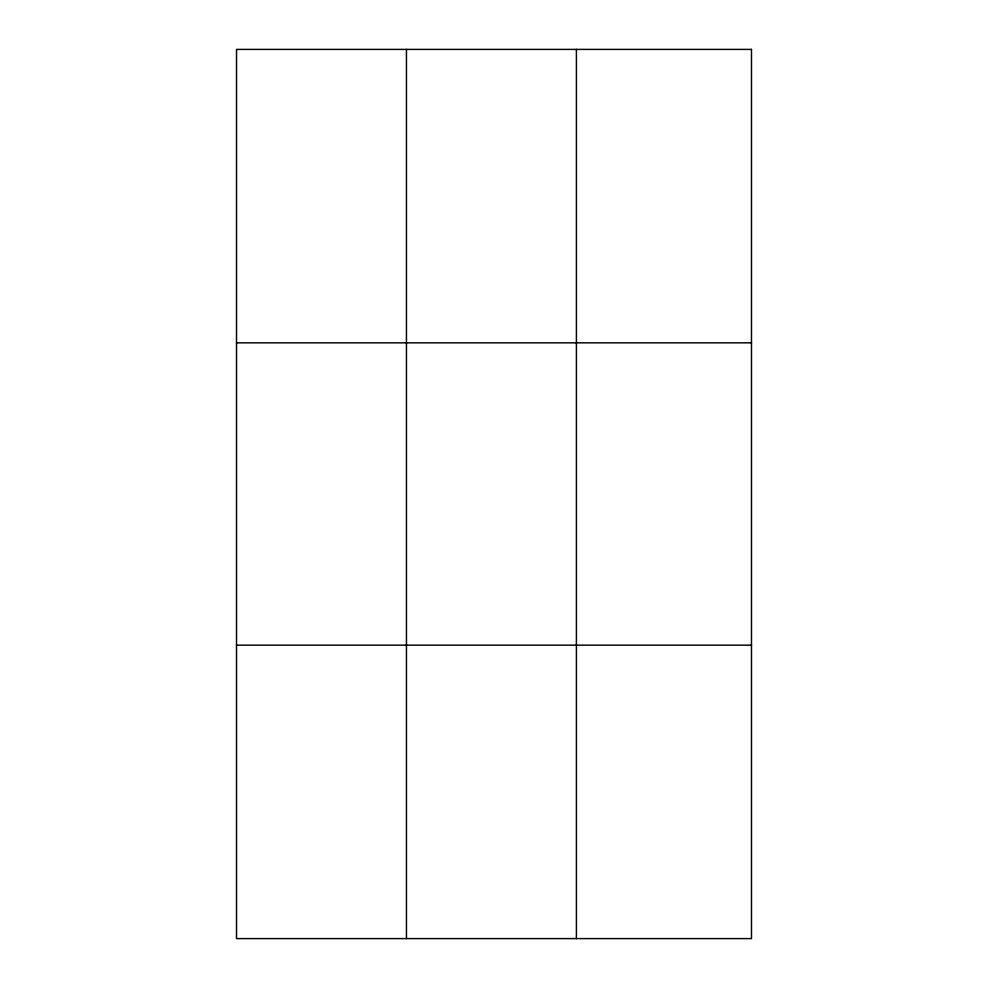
<?xml version="1.0" encoding="UTF-8"?>
<svg xmlns="http://www.w3.org/2000/svg" width="988" height="988" viewBox="0 0 988 988"><rect width="100%" height="100%" fill="white"/><g stroke="black" fill="none" stroke-linecap="round" stroke-linejoin="round"><path stroke-width="1.48" d="M406.451 49.4L406.451 938.6M576.399 49.4L576.399 938.6M236.515 342.836L751.485 342.836M236.515 645.164L751.485 645.164M751.485 49.4L751.485 938.6L236.515 938.6L236.515 49.4L751.485 49.4"/></g></svg>
